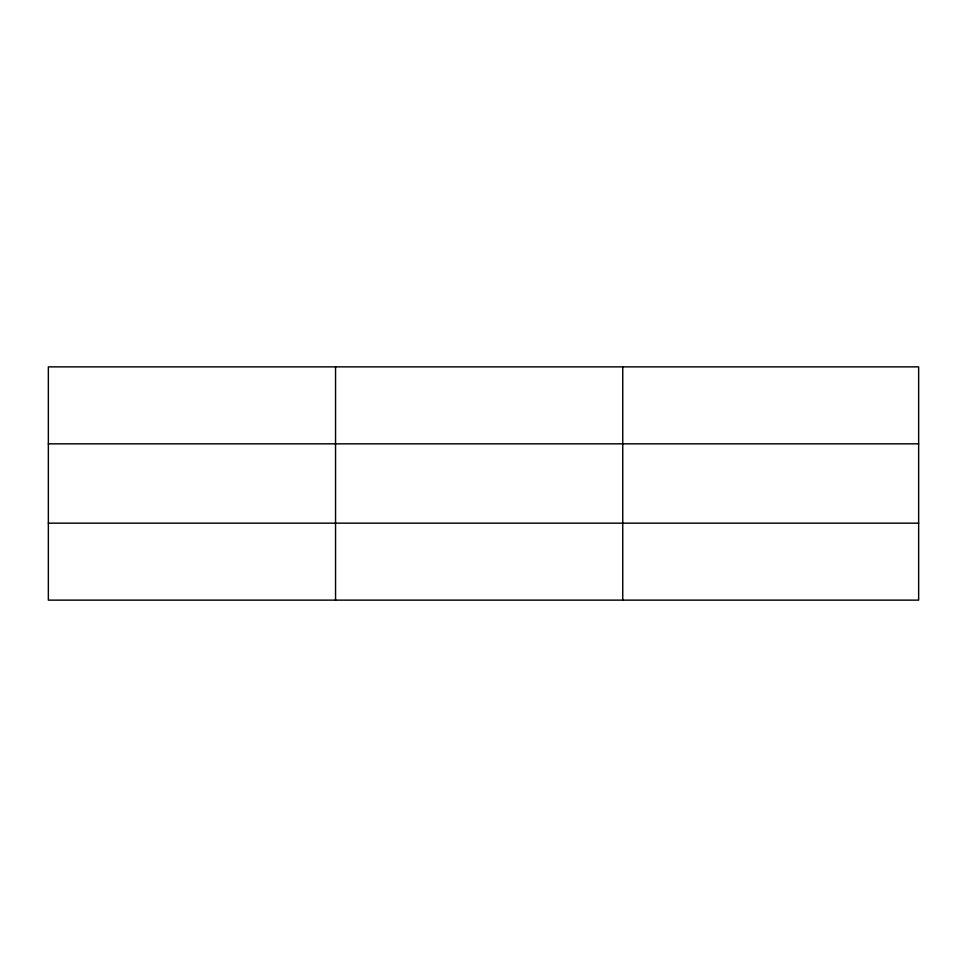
<?xml version="1.0" encoding="UTF-8"?>
<svg xmlns="http://www.w3.org/2000/svg" width="967" height="967" viewBox="0 0 967 967"><rect width="100%" height="100%" fill="white"/><g stroke="black" fill="none" stroke-linecap="round" stroke-linejoin="round"><path stroke-width="1.45" d="M335.549 366.868L335.549 600.132M622.748 366.868L622.748 600.132M918.65 443.841L918.65 366.868L48.35 366.868L48.35 600.132L918.65 600.132L918.65 443.841L48.35 443.841M48.35 523.159L918.65 523.159"/></g></svg>
